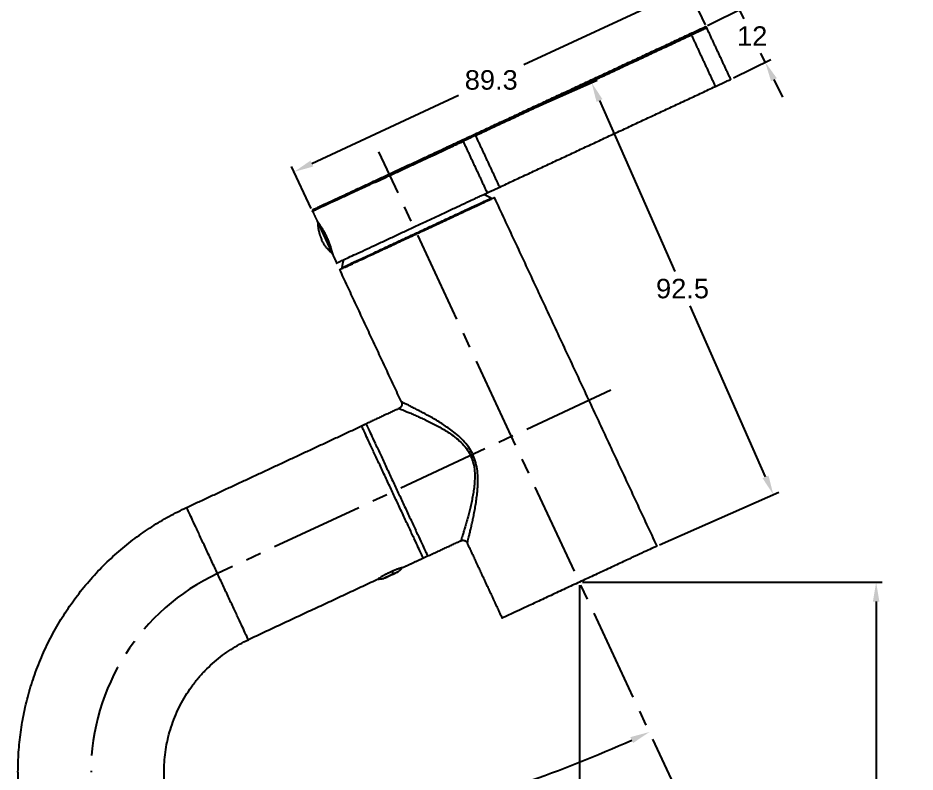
# Model space of a CAD drawing. Extents: x 12060 to 12901, y -16217 to -15623.
# Drawn here: x 12245 to 12429.2, y -15907.2 to -15752.3 of the extents above; entities that cross this region are included whole.
import ezdxf

# ---------------------------------------------------------------- set-up
doc = ezdxf.new("R2010")
doc.units = 0
doc.header["$MEASUREMENT"] = 0
doc.linetypes.add('CENTER2', pattern=[28.575, 19.05, -3.175, 3.175, -3.175])
doc.layers.get('0').update_dxf_attribs({"linetype": 'CONTINUOUS'})
doc.layers.get('Defpoints').update_dxf_attribs({"linetype": 'CONTINUOUS'})
doc.layers.add('CENTER', color=1, linetype='CENTER2')
doc.layers.add('DIM', color=3, linetype='CONTINUOUS')
doc.styles.get("Standard").update_dxf_attribs({"font": 'arial.ttf'})
doc.dimstyles.new('A4', dxfattribs={"dimtxt": 4, "dimasz": 4, "dimexe": 0.7, "dimexo": 0.625, "dimgap": 0.5, "dimtad": 1, "dimdec": 1, "dimdsep": 46, "dimtxsty": 'Standard', "dimcen": 2.5, "dimclrd": 3, "dimclre": 3, "dimclrt": 4, "dimadec": 3, "dimazin": 2, "dimtfac": 1, "dimtdec": 1, "dimtmove": 0, "dimatfit": 3, "dimfxl": 1.25, "dimarcsym": 0})
doc.dimstyles.new('사본(2) STANDARD', dxfattribs={"dimscale": 0, "dimtxt": 4, "dimasz": 4, "dimexe": 1.25, "dimexo": 0.625, "dimgap": 1.5, "dimtad": 3, "dimtih": 1, "dimtoh": 1, "dimdec": 1, "dimzin": 9, "dimdsep": 46, "dimtxsty": 'Standard', "dimcen": 2.5, "dimclrd": 3, "dimclre": 3, "dimclrt": 4, "dimadec": 0, "dimazin": 0, "dimtfac": 1, "dimtdec": 1, "dimtmove": 0, "dimatfit": 3, "dimfxl": 1.25, "dimtfill": 1, "dimtolj": 1, "dimtzin": 0, "dimarcsym": 0})

# ---------------------------------------------------------------- blocks, each defined once
blk = doc.blocks.new('*D13')
at = {"layer": 'DIM', "color": 3, "lineweight": -2, "transparency": 16777216}
for start, end in [(284.1419, 294.151), (270.8444, 280.8535)]:
    blk.add_arc((12259.97, -15653.01), 271.42, start, end, dxfattribs=at)
at = {"layer": 'DIM', "color": 3, "transparency": 16777216}
for points in [[(12370.74, -15900.07), (12371.29, -15901.28), (12374.65, -15899.01)], [(12263.97, -15925.07), (12263.96, -15923.73), (12259.97, -15924.43)]]:
    blk.add_solid(points, dxfattribs=at)
at = {"layer": 'DIM', "color": 4, "transparency": 16777216, "insert": (12318.7, -15918), "char_height": 4, "attachment_point": 5, "rotation": 12.4977}
blk.add_mtext('25.0%%D', dxfattribs=at)
blk = doc.blocks.new('*D14')
at = {"layer": 'DIM', "color": 3, "lineweight": -2, "transparency": 16777216}
for p, q in [((12386.15, -15753.74), (12382.1, -15745.07)), ((12379.01, -15747.89), (12348.86, -15761.94)), ((12305.32, -15782.23), (12335.46, -15768.18)), ((12305.21, -15791.46), (12301.16, -15782.79))]:
    blk.add_line(p, q, dxfattribs=at)
at = {"layer": 'DIM', "color": 3, "transparency": 16777216}
for points in [[(12378.72, -15747.28), (12379.29, -15748.49), (12382.63, -15746.2)], [(12305.03, -15781.62), (12305.6, -15782.83), (12301.69, -15783.92)]]:
    blk.add_solid(points, dxfattribs=at)
at = {"layer": 'DIM', "color": 4, "transparency": 16777216, "insert": (12342.16, -15765.06), "char_height": 4, "attachment_point": 5, "bg_fill": 3, "box_fill_scale": 1.25, "bg_fill_color": 256, "bg_fill_true_color": 13158600, "bg_fill_transparency": 0}
blk.add_mtext('\\A1;89.3', dxfattribs=at)
blk = doc.blocks.new('*D15')
at = {"layer": 'DIM', "color": 3, "lineweight": -2, "transparency": 16777216}
for p, q in [((12391.3, -15747.07), (12389.52, -15743.48)), ((12386.57, -15753.88), (12394.2, -15750.09)), ((12393.08, -15750.65), (12394.01, -15752.51)), ((12398.43, -15761.4), (12397.5, -15759.53)), ((12391.91, -15764.63), (12399.55, -15760.84)), ((12400.21, -15764.98), (12401.99, -15768.56))]:
    blk.add_line(p, q, dxfattribs=at)
at = {"layer": 'DIM', "color": 3, "transparency": 16777216}
for points in [[(12391.9, -15746.77), (12390.71, -15747.36), (12393.08, -15750.65)], [(12400.8, -15764.68), (12399.61, -15765.28), (12398.43, -15761.4)]]:
    blk.add_solid(points, dxfattribs=at)
at = {"layer": 'DIM', "color": 4, "transparency": 16777216, "insert": (12395.75, -15756.02), "char_height": 4, "attachment_point": 5, "bg_fill": 3, "box_fill_scale": 1.25, "bg_fill_color": 256, "bg_fill_true_color": 13158600, "bg_fill_transparency": 0}
blk.add_mtext('\\A1;12', dxfattribs=at)
blk = doc.blocks.new('*D16')
at = {"layer": 'DIM', "color": 3, "lineweight": -2, "transparency": 16777216}
for p, q in [((12360.29, -15868.84), (12360.29, -15984.08)), ((12259.97, -15982.75), (12259.97, -15982.68)), ((12263.97, -15983.38), (12302.07, -15983.38)), ((12356.29, -15983.38), (12318.19, -15983.38))]:
    blk.add_line(p, q, dxfattribs=at)
at = {"layer": 'DIM', "color": 3, "transparency": 16777216}
for points in [[(12263.97, -15982.71), (12263.97, -15984.04), (12259.97, -15983.38)], [(12356.29, -15982.71), (12356.29, -15984.04), (12360.29, -15983.38)]]:
    blk.add_solid(points, dxfattribs=at)
at = {"layer": 'DIM', "color": 4, "transparency": 16777216, "insert": (12310.13, -15983.38), "char_height": 4, "attachment_point": 5}
blk.add_mtext('100.3', dxfattribs=at)
blk = doc.blocks.new('*D38')
at = {"layer": 'DIM', "color": 3, "lineweight": -2, "transparency": 16777216}
for p, q in [((12360.92, -15868.21), (12422.45, -15868.21)), ((12421.2, -15872.21), (12421.2, -15915.34)), ((12421.2, -15965.56), (12421.2, -15922.43)), ((12282.59, -15969.56), (12422.45, -15969.56))]:
    blk.add_line(p, q, dxfattribs=at)
at = {"layer": 'DIM', "color": 3, "transparency": 16777216}
for points in [[(12420.54, -15872.21), (12421.87, -15872.21), (12421.2, -15868.21)], [(12420.54, -15965.56), (12421.87, -15965.56), (12421.2, -15969.56)]]:
    blk.add_solid(points, dxfattribs=at)
at = {"layer": 'DIM', "color": 4, "transparency": 16777216, "insert": (12421.2, -15918.88), "char_height": 4, "attachment_point": 5, "bg_fill": 3, "box_fill_scale": 1.25, "bg_fill_color": 256, "bg_fill_true_color": 13158600, "bg_fill_transparency": 0}
blk.add_mtext('\\A1;101.3', dxfattribs=at)
blk = doc.blocks.new('*D41')
at = {"layer": 'Defpoints', "color": 0, "transparency": 16777216}
for p in [(12362.77, -15765.6), (12338.83, -15776.16), (12376.15, -15860.82)]:
    blk.add_point(p, dxfattribs=at)
at = {"layer": 'DIM', "color": 3, "lineweight": -2, "transparency": 16777216}
for p, q in [((12339.4, -15775.91), (12363.92, -15765.1)), ((12364.39, -15769.26), (12379.87, -15804.39)), ((12398.49, -15846.6), (12383, -15811.47)), ((12376.73, -15860.56), (12401.24, -15849.76))]:
    blk.add_line(p, q, dxfattribs=at)
at = {"layer": 'DIM', "color": 3, "transparency": 16777216}
for points in [[(12365, -15768.99), (12363.78, -15769.53), (12362.77, -15765.6)], [(12399.1, -15846.33), (12397.88, -15846.87), (12400.1, -15850.26)]]:
    blk.add_solid(points, dxfattribs=at)
at = {"layer": 'DIM', "color": 4, "transparency": 16777216, "insert": (12381.44, -15807.93), "char_height": 4, "attachment_point": 5, "bg_fill": 3, "box_fill_scale": 1.25, "bg_fill_color": 256, "bg_fill_true_color": 13158600, "bg_fill_transparency": 0}
blk.add_mtext('\\A1;92.5', dxfattribs=at)

msp = doc.modelspace()

# ---------------------------------------------------------------- linework, layer by layer
at = {"lineweight": -3}
for points, weights in [([(12383.11, -15755.51), (12386.01, -15754.16), (12386.01, -15754.16)], [1, 0.707106781186, 1]), ([(12383.24, -15755.79), (12386.41, -15754.31), (12386.41, -15754.31)], [1, 0.70710678116, 0.999999999927]), ([(12383.11, -15755.51), (12383.11, -15755.51), (12383.24, -15755.79)], [1, 0.707106781191, 1]), ([(12388.18, -15766.39), (12391.35, -15764.91), (12391.35, -15764.91)], [1, 0.707106781187, 1]), ([(12318.16, -15786.13), (12331.93, -15779.72), (12336.38, -15777.64)], [1, 0.748673045471, 1]), ([(12318.16, -15786.13), (12305.61, -15791.97), (12305.47, -15792.03)], [1, 0.778093048623, 1]), ([(12341.32, -15788.24), (12341.94, -15787.95), (12343.9, -15787.04)], [1, 0.811502671201, 1]), ([(12340.66, -15788.53), (12341.43, -15788.9), (12342.16, -15789.33)], [0.994303739507, 0.996299187723, 1]), ([(12342.15, -15789.51), (12342.24, -15789.46), (12342.2, -15789.37)], [1, 0.707106781187, 1]), ([(12342.2, -15789.37), (12342.18, -15789.35), (12342.16, -15789.33)], [1, 0.954741817428, 1]), ([(12305.62, -15791.64), (12305.36, -15791.76), (12305.47, -15792.03)], [1, 0.724193938676, 1]), ([(12306.55, -15794.16), (12306.54, -15794.22), (12306.54, -15794.27)], [0.948178322364, 0.967217919113, 1]), ([(12306.54, -15794.27), (12306.54, -15796.14), (12307.32, -15797.83)], [1, 0.976212047226, 1]), ([(12309.54, -15800.71), (12308.11, -15799.52), (12307.32, -15797.83)], [1, 0.976212047226, 1]), ([(12309.54, -15800.71), (12309.58, -15800.75), (12309.63, -15800.77)], [1, 0.967976574481, 0.949066925583]), ([(12311.54, -15803.61), (12311.68, -15802.78), (12311.88, -15801.96)], [1, 0.998738277957, 0.999153460923]), ([(12311.54, -15803.61), (12311.53, -15803.64), (12311.54, -15803.67)], [1, 0.954741817428, 1]), ([(12311.54, -15803.67), (12311.59, -15803.76), (12311.68, -15803.71)], [1, 0.707106781187, 1]), ([(12244.97, -15907.25), (12244.97, -15869.02), (12279.61, -15852.87)], [1, 0.843369679927, 1]), ([(12320.18, -15867.43), (12320.12, -15867.45), (12320.05, -15867.44)], [1, 0.999134162537, 1]), ([(12320.37, -15867.29), (12320.3, -15867.41), (12320.18, -15867.43)], [1, 0.996189443186, 1]), ([(12321.89, -15865.97), (12321.04, -15866.37), (12320.24, -15866.74)], [1, 0.889046955205, 0.862155796166]), ([(12320.32, -15867.35), (12320.8, -15867.18), (12321.23, -15866.89)], [0.99722041789, 0.993463423036, 1]), ([(12321.86, -15866.6), (12321.16, -15867.04), (12320.37, -15867.29)], [1, 0.991698345499, 1]), ([(12321.89, -15865.97), (12321.91, -15866.36), (12321.86, -15866.6)], [1, 0.993756515678, 1]), ([(12323.03, -15866.05), (12322.49, -15866.42), (12321.86, -15866.6)], [1, 0.991698345499, 1]), ([(12321.88, -15866.65), (12322.32, -15866.45), (12322.72, -15866.19)], [0.995946971767, 0.995212033182, 1]), ([(12322.38, -15865.74), (12322.14, -15865.86), (12321.89, -15865.97)], [0.936683002279, 0.963889467072, 1]), ([(12322.72, -15866.19), (12322.76, -15866.2), (12322.8, -15866.2)], [1, 0.998804816871, 0.998359373364]), ([(12322.91, -15866.17), (12322.93, -15866.16), (12322.95, -15866.14)], [0.998666282267, 0.999138264697, 1]), ([(12322.95, -15866.14), (12323, -15866.1), (12323.03, -15866.05)], [1, 0.999134162537, 1]), ([(12274.97, -15907.25), (12274.97, -15888.13), (12292.29, -15880.06)], [1, 0.843369679945, 1])]:
    msp.add_rational_spline(points, weights, degree=2, dxfattribs=at)
for points, weights, degree, knots in [([(12386.41, -15754.31), (12386.38, -15754.24), (12386.32, -15754.18), (12386.24, -15754.15), (12386.18, -15754.16), (12386.07, -15754.16), (12386.01, -15754.16)], [0.981500689947, 0.885675724498, 0.837763241774, 0.837763241774, 0.837763241774, 0.837763241774, 0.837763241774], 3, [0, 0, 0, 0, 0.2417232, 0.2417232, 0.2417232, 0.4713333, 0.4713333, 0.4713333, 0.4713333]), ([(12338.96, -15776.43), (12338.9, -15776.32), (12338.87, -15776.24), (12338.83, -15776.16), (12338.83, -15776.16)], [1, 0.923878736313, 1, 0.923878736313, 1], 2, [-0.4712506, -0.4712506, -0.4712506, -0.2356253, -0.2356253, 0, 0, 0]), ([(12305.62, -15791.64), (12305.77, -15791.57), (12318.79, -15785.5), (12331.81, -15779.43), (12335.99, -15777.48)], [1, 0.763581042979, 1, 0.763581042979, 1], 2, [48.677339, 48.677339, 48.677339, 72.824616, 72.824616, 96.971894, 96.971894, 96.971894]), ([(12310.42, -15802.65), (12310.42, -15802.65), (12323.73, -15796.44), (12337.04, -15790.23), (12341.32, -15788.24)], [1, 0.761781499672, 1, 0.761781499672, 1], 2, [49.33164, 49.33164, 49.33164, 73.997459, 73.997459, 98.663279, 98.663279, 98.663279]), ([(12311.05, -15804), (12311.05, -15804), (12326.91, -15796.61), (12342.77, -15789.22), (12342.77, -15789.22)], [1, 0.707106781187, 1, 0.707106781187, 1], 2, [-54.977871, -54.977871, -54.977871, -27.488936, -27.488936, 0, 0, 0]), ([(12311.54, -15803.61), (12311.54, -15803.61), (12326.85, -15796.47), (12342.16, -15789.33), (12342.16, -15789.33)], [1, 0.707106781187, 1, 0.707106781187, 1], 2, [-53.070523, -53.070523, -53.070523, -26.535262, -26.535262, 0, 0, 0]), ([(12342.2, -15789.37), (12342.2, -15789.37), (12326.87, -15796.52), (12311.54, -15803.67), (12311.54, -15803.67)], [1, 0.707106781187, 1, 0.707106781187, 1], 2, [52.684879, 52.684879, 52.684879, 79.090855, 79.090855, 105.49683, 105.49683, 105.49683]), ([(12309.54, -15800.71), (12309.54, -15800.71), (12308.04, -15797.49), (12306.54, -15794.27), (12306.54, -15794.27)], [1, 0.707106781187, 1, 0.707106781187, 1], 2, [-11.15787, -11.15787, -11.15787, -5.578935, -5.578935, 0, 0, 0]), ([(12323.73, -15831.2), (12323.9, -15831.57), (12323.76, -15831.96), (12323.62, -15832.35), (12323.24, -15832.52)], [1, 0.92387729063, 1, 0.92387729063, 1], 2, [0, 0, 0, 0.785403, 0.785403, 1.570807, 1.570807, 1.570807]), ([(12328.22, -15863.31), (12328.22, -15863.31), (12321.88, -15849.71), (12315.54, -15836.12), (12315.54, -15836.12)], [1, 0.707106781187, 1, 0.707106781187, 1], 2, [-47.12389, -47.12389, -47.12389, -23.561945, -23.561945, 0, 0, 0]), ([(12316.45, -15835.69), (12316.45, -15835.69), (12322.78, -15849.29), (12329.12, -15862.88), (12329.12, -15862.88)], [1, 0.707106781187, 1, 0.707106781187, 1], 2, [-47.12389, -47.12389, -47.12389, -23.561945, -23.561945, 0, 0, 0]), ([(12292.29, -15880.06), (12292.29, -15880.06), (12285.95, -15866.46), (12279.61, -15852.87), (12279.61, -15852.87)], [1, 0.707106781187, 1, 0.707106781187, 1], 2, [0, 0, 0, 23.561945, 23.561945, 47.12389, 47.12389, 47.12389]), ([(12335.92, -15859.71), (12336.3, -15859.54), (12336.69, -15859.68), (12337.07, -15859.82), (12337.25, -15860.2)], [1, 0.923877062114, 1, 0.923877062114, 1], 2, [0, 0, 0, 0.785404, 0.785404, 1.570807, 1.570807, 1.570807]), ([(12376.15, -15860.82), (12376.15, -15860.82), (12360.29, -15868.21), (12344.43, -15875.61), (12344.43, -15875.61)], [1, 0.707106781187, 1, 0.707106781187, 1], 2, [-54.977871, -54.977871, -54.977871, -27.488936, -27.488936, 0, 0, 0]), ([(12323.04, -15866.07), (12323.28, -15865.88), (12323.52, -15865.66), (12323.73, -15865.43), (12323.78, -15865.38), (12323.83, -15865.33), (12323.88, -15865.27)], [0.856491745791, 0.845653522851, 0.836228552326, 0.828216834215, 0.826450971657, 0.824753765686, 0.823125216302], 3, [1.481577, 1.481577, 1.481577, 1.481577, 2.408554, 2.408554, 2.408554, 2.629226, 2.629226, 2.629226, 2.629226]), ([(12318.91, -15867.59), (12318.98, -15867.58), (12319.06, -15867.58), (12319.13, -15867.58), (12319.48, -15867.56), (12319.83, -15867.51), (12320.18, -15867.43)], [0.822996718377, 0.824664437303, 0.826404475916, 0.828216834216, 0.837133795252, 0.847801417675, 0.860219701485], 3, [18.766404, 18.766404, 18.766404, 18.766404, 18.992886, 18.992886, 18.992886, 20.024602, 20.024602, 20.024602, 20.024602])]:
    msp.add_rational_spline(points, weights, degree=degree, knots=knots, dxfattribs=at)
for points, degree in [([(12391.35, -15764.91), (12388.88, -15759.61), (12386.41, -15754.31)], 2), ([(12338.83, -15776.16), (12360.97, -15765.84), (12383.11, -15755.51)], 2), ([(12338.96, -15776.43), (12361.1, -15766.11), (12383.24, -15755.79)], 2), ([(12383.24, -15755.79), (12385.71, -15761.09), (12388.18, -15766.39)], 2), ([(12343.9, -15787.04), (12366.04, -15776.71), (12388.18, -15766.39)], 2), ([(12335.99, -15777.48), (12336.02, -15777.47), (12336.08, -15777.44), (12336.21, -15777.38), (12336.38, -15777.3), (12336.6, -15777.2), (12336.88, -15777.07), (12337.23, -15776.9), (12337.67, -15776.7), (12338.21, -15776.45), (12338.61, -15776.26), (12338.83, -15776.16)], 3), ([(12338.96, -15776.43), (12338.73, -15776.54), (12338.28, -15776.75), (12337.64, -15777.05), (12337.08, -15777.31), (12336.64, -15777.51), (12336.45, -15777.6), (12336.38, -15777.64)], 3), ([(12343.9, -15787.04), (12341.43, -15781.73), (12338.96, -15776.43)], 2), ([(12335.99, -15777.48), (12336.03, -15777.47), (12336.1, -15777.45), (12336.22, -15777.47), (12336.32, -15777.54), (12336.36, -15777.6), (12336.38, -15777.64)], 3), ([(12336.38, -15777.64), (12338.85, -15782.94), (12341.32, -15788.24)], 2), ([(12342.77, -15789.22), (12359.46, -15825.02), (12376.15, -15860.82)], 2), ([(12305.47, -15792.03), (12305.94, -15793.04), (12306.41, -15794.06)], 2), ([(12309.63, -15800.95), (12309.63, -15800.95), (12309.61, -15800.88), (12309.54, -15800.58), (12309.43, -15800.11), (12309.25, -15799.5), (12309.02, -15798.81), (12308.73, -15798.05), (12308.4, -15797.29), (12308.03, -15796.54), (12307.67, -15795.9), (12307.26, -15795.24), (12306.94, -15794.77), (12306.63, -15794.34), (12306.47, -15794.12), (12306.41, -15794.06), (12306.41, -15794.06)], 3), ([(12306.44, -15794.09), (12306.46, -15794.12), (12306.5, -15794.14), (12306.54, -15794.16)], 3), ([(12309.64, -15800.77), (12309.62, -15800.8), (12309.61, -15800.83), (12309.61, -15800.87)], 3), ([(12309.63, -15800.95), (12310.02, -15801.8), (12310.42, -15802.65)], 2), ([(12323.73, -15831.2), (12317.39, -15817.6), (12311.05, -15804)], 2), ([(12337.25, -15860.2), (12337.25, -15860.2), (12337.28, -15860.08), (12337.38, -15859.68), (12337.51, -15859.15), (12337.66, -15858.55), (12337.86, -15857.73), (12338.08, -15856.76), (12338.31, -15855.75), (12338.5, -15854.81), (12338.73, -15853.67), (12338.94, -15852.45), (12339.13, -15851.21), (12339.28, -15849.95), (12339.39, -15848.65), (12339.44, -15847.11), (12339.35, -15845.36), (12339.03, -15843.65), (12338.49, -15842.15), (12337.76, -15840.79), (12336.72, -15839.42), (12335.39, -15838.12), (12334.14, -15837.12), (12333.06, -15836.34), (12331.99, -15835.64), (12330.9, -15834.97), (12329.81, -15834.33), (12328.76, -15833.76), (12327.9, -15833.29), (12326.96, -15832.8), (12326.06, -15832.34), (12325.28, -15831.95), (12324.71, -15831.67), (12324.22, -15831.43), (12323.83, -15831.25), (12323.73, -15831.2), (12323.73, -15831.2)], 3), ([(12323.24, -15832.52), (12319.85, -15834.11), (12316.45, -15835.69)], 2), ([(12323.24, -15832.52), (12323.24, -15832.52), (12323.35, -15832.57), (12323.74, -15832.73), (12324.24, -15832.94), (12324.82, -15833.18), (12325.61, -15833.52), (12326.52, -15833.92), (12327.47, -15834.34), (12328.34, -15834.75), (12329.4, -15835.26), (12330.5, -15835.81), (12331.6, -15836.41), (12332.67, -15837.03), (12333.76, -15837.73), (12335.01, -15838.63), (12336.32, -15839.82), (12337.34, -15841.08), (12338.04, -15842.35), (12338.52, -15843.77), (12338.77, -15845.39), (12338.79, -15847.06), (12338.67, -15848.54), (12338.5, -15849.8), (12338.28, -15851.01), (12338.03, -15852.21), (12337.75, -15853.39), (12337.47, -15854.49), (12337.22, -15855.4), (12336.94, -15856.38), (12336.66, -15857.32), (12336.42, -15858.12), (12336.24, -15858.7), (12336.08, -15859.21), (12335.96, -15859.6), (12335.92, -15859.71), (12335.92, -15859.71)], 3), ([(12279.61, -15852.87), (12297.58, -15844.49), (12315.54, -15836.12)], 2), ([(12315.54, -15836.12), (12315.99, -15835.9), (12316.45, -15835.69)], 2), ([(12329.12, -15862.88), (12332.52, -15861.3), (12335.92, -15859.71)], 2), ([(12344.43, -15875.61), (12340.84, -15867.9), (12337.25, -15860.2)], 2), ([(12328.22, -15863.31), (12326.18, -15864.26), (12324.14, -15865.21)], 2), ([(12329.12, -15862.88), (12328.67, -15863.09), (12328.22, -15863.31)], 2), ([(12318.7, -15867.74), (12305.49, -15873.9), (12292.29, -15880.06)], 2), ([(12244.97, -15907.25), (12244.97, -15935.3), (12244.97, -15963.36)], 2), ([(12274.97, -15963.36), (12274.97, -15935.3), (12274.97, -15907.25)], 2)]:
    msp.add_open_spline(points, degree=degree, dxfattribs=at)
for points, knots in [([(12324.14, -15865.21), (12324.14, -15865.21), (12324.07, -15865.22), (12323.77, -15865.3), (12323.3, -15865.43), (12322.82, -15865.59), (12322.5, -15865.7), (12322.41, -15865.73)], [0, 0, 0, 0, 0.793899, 1.587798, 2.381697, 3.175596, 3.504607, 3.504607, 3.504607, 3.504607]), ([(12320.24, -15866.74), (12320.14, -15866.8), (12319.85, -15866.97), (12319.41, -15867.25), (12319.01, -15867.52), (12318.75, -15867.7), (12318.7, -15867.74), (12318.7, -15867.74)], [5.995987, 5.995987, 5.995987, 5.995987, 6.351192, 7.14509, 7.938989, 8.732888, 9.526787, 9.526787, 9.526787, 9.526787])]:
    msp.add_open_spline(points, degree=3, knots=knots, dxfattribs=at)
at = {"layer": 'CENTER'}
for p, q in [((12407.54, -15969.56), (12319.1, -15779.84)), ((12366.74, -15828.79), (12285.95, -15866.46))]:
    msp.add_line(p, q, dxfattribs=at)
msp.add_arc((12304.97, -15907.25), 45, 114.9954, 180, dxfattribs=at)

# ---------------------------------------------------------------- dimensions: what is measured, and where the dimension line sits
at = {"layer": 'DIM'}
dim = msp.add_angular_dim_2l(base=(12299.3, -15921.57), line1=((12374.65, -15899.01), (12310.29, -15760.96)), line2=((12259.97, -15924.43), (12259.97, -16036.96)), text='25.0%%D', dimstyle='A4', override={"dimasz": 4, "dimgap": 1.5, "dimtad": 0, "dimclrd": 3, "dimclre": 3, "dimclrt": 4}, dxfattribs=at)
dim.commit()
dim.dimension.update_dxf_attribs({"geometry": '*D13', "text_midpoint": (12318.7, -15918)})
dim = msp.add_linear_dim(base=(12360.29, -15983.38), p1=(12259.97, -15983.38), p2=(12360.29, -15868.21), dimstyle='A4', override={"dimasz": 4, "dimgap": 1.5, "dimtad": 0, "dimclrd": 3, "dimclre": 3, "dimclrt": 4}, dxfattribs=at)
dim.commit()
dim.dimension.update_dxf_attribs({"geometry": '*D16', "text_midpoint": (12310.13, -15983.38), "dimtype": 160})

# ---------------------------------------------------------------- next in the draw order: dimensions: what is measured, and where the dimension line sits
dim = msp.add_aligned_dim(p1=(12305.47, -15792.03), p2=(12386.41, -15754.31), distance=8.95, dimstyle='사본(2) STANDARD', override={"dimscale": 1, "dimtad": 0}, dxfattribs=at)
dim.commit()
dim.dimension.update_dxf_attribs({"geometry": '*D14', "text_midpoint": (12342.16, -15765.06)})
dim = msp.add_linear_dim(base=(12421.202, -15969.5562), p1=(12360.2937, -15868.2113), p2=(12281.9658, -15969.5562), angle=90, dimstyle='사본(2) STANDARD', override={"dimscale": 1, "dimtad": 0}, dxfattribs=at)
dim.commit()
dim.dimension.update_dxf_attribs({"geometry": '*D38', "text_midpoint": (12421.202, -15918.8837)})

# ---------------------------------------------------------------- next in the draw order: dimensions: what is measured, and where the dimension line sits
dim = msp.add_linear_dim(base=(12393.08, -15750.65), p1=(12391.35, -15764.91), p2=(12386.01, -15754.16), angle=116.4275, dimstyle='사본(2) STANDARD', override={"dimscale": 1, "dimtad": 0}, dxfattribs=at)
dim.commit()
dim.dimension.update_dxf_attribs({"geometry": '*D15', "text_midpoint": (12395.75, -15756.02), "dimtype": 161})

# ---------------------------------------------------------------- next in the draw order: dimensions: what is measured, and where the dimension line sits
dim = msp.add_aligned_dim(p1=(12376.15, -15860.82), p2=(12338.83, -15776.16), distance=-26.17, dimstyle='사본(2) STANDARD', override={"dimscale": 1, "dimtad": 0}, dxfattribs=at)
dim.commit()
dim.dimension.update_dxf_attribs({"geometry": '*D41', "text_midpoint": (12381.44, -15807.93)})

doc.saveas('drawing.dxf')
